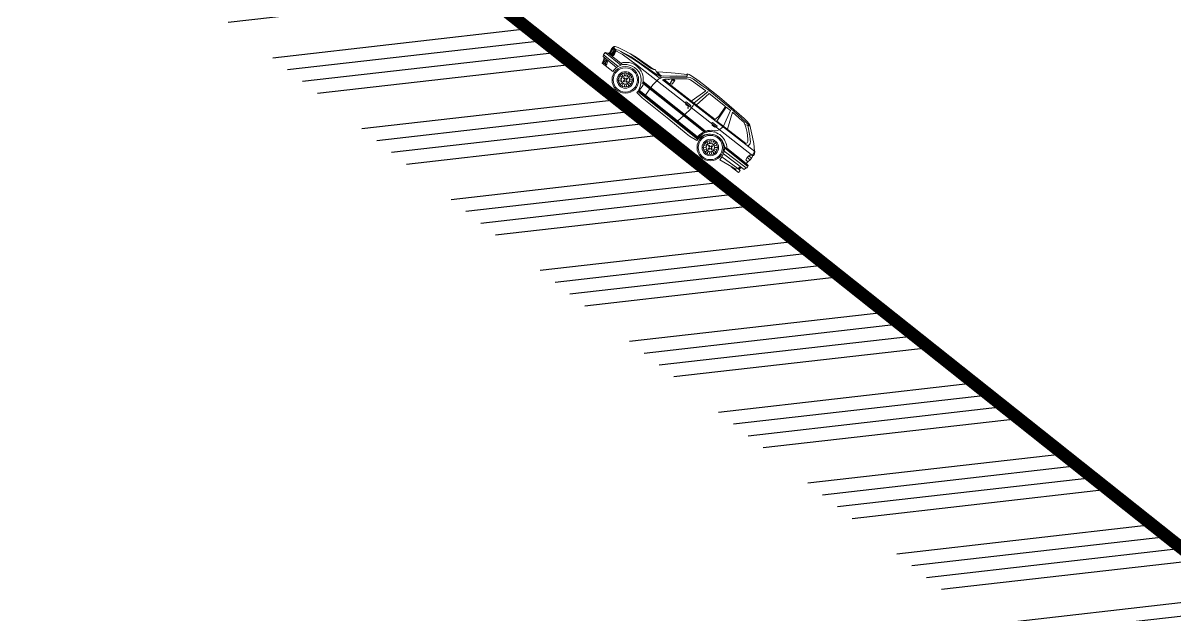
# Model space of a CAD drawing. Header units: metres. Extents: x -664657 to -643449, y -1076720 to -1062383.
# Drawn here: x -657332.49 to -657305.24, y -1068461.39 to -1068447.39 of the extents above; entities that cross this region are included whole.
import ezdxf

# ---------------------------------------------------------------- set-up
doc = ezdxf.new("R2010")
doc.units = ezdxf.units.M
doc.header["$LTSCALE"] = 0.1
doc.layers.get('0').update_dxf_attribs({"color": 8, "lineweight": 9})
doc.layers.add('AA_THER_srafy', color=52, linetype='Continuous')
doc.layers.add('AA_THER_STAFAZ', color=252, linetype='Continuous', lineweight=0)

# ---------------------------------------------------------------- blocks, each defined once
blk = doc.blocks.new('A$C3B5D6D9F')
at = {"linetype": 'Continuous'}
for p, q in [((1.149, 1.362), (1.255, 1.371)), ((1.255, 1.371), (1.387, 1.378)), ((1.387, 1.378), (1.519, 1.382)), ((1.519, 1.382), (1.758, 1.385)), ((1.758, 1.385), (1.994, 1.382)), ((1.994, 1.382), (2.298, 1.372)), ((2.298, 1.372), (2.612, 1.36)), ((0.578, 1.013), (0.825, 1.174)), ((0.89, 1.143), (0.649, 0.945)), ((0.785, 1.022), (0.903, 1.12)), ((0.825, 1.174), (1.066, 1.322)), ((0.856, 1.03), (1.125, 1.239)), ((1.085, 1.291), (0.89, 1.143)), ((0.903, 1.12), (1.029, 1.221)), ((1.029, 1.221), (1.1, 1.273)), ((1.054, 1.341), (1.1, 1.353)), ((1.06, 1.324), (1.054, 1.341)), ((1.079, 1.316), (1.06, 1.324)), ((1.084, 1.303), (1.079, 1.316)), ((1.085, 1.291), (1.084, 1.303)), ((1.1, 1.273), (1.085, 1.291)), ((1.1, 1.353), (1.149, 1.362)), ((1.1, 1.273), (1.165, 1.316)), ((1.125, 1.239), (1.156, 1.26)), ((1.156, 1.26), (1.19, 1.273)), ((1.165, 1.316), (1.251, 1.328)), ((1.19, 1.273), (1.212, 1.276)), ((1.212, 1.276), (1.236, 1.279)), ((1.236, 1.279), (1.648, 1.298)), ((1.251, 1.328), (1.499, 1.34)), ((1.499, 1.34), (1.668, 1.348)), ((1.648, 1.298), (1.53, 0.893)), ((1.61, 0.894), (1.705, 1.32)), ((1.668, 1.348), (2.376, 1.339)), ((1.684, 0.894), (1.749, 1.298)), ((1.749, 1.298), (2.245, 1.295)), ((2.245, 1.295), (2.267, 1.035)), ((2.301, 0.901), (2.267, 1.298)), ((2.267, 1.298), (2.394, 1.298)), ((2.376, 1.339), (2.702, 1.32)), ((2.394, 1.298), (2.497, 0.904)), ((2.463, 1.295), (2.765, 1.28)), ((2.463, 1.295), (2.614, 0.905)), ((2.612, 1.36), (2.767, 1.348)), ((2.897, 1.303), (2.702, 1.32)), ((2.817, 1.276), (2.765, 1.28)), ((2.767, 1.348), (2.86, 1.338)), ((2.845, 1.267), (2.817, 1.276)), ((2.869, 1.251), (2.845, 1.267)), ((2.86, 1.338), (2.928, 1.324)), ((2.869, 1.251), (2.97, 1.288)), ((2.925, 1.214), (2.869, 1.251)), ((2.897, 1.303), (2.97, 1.288)), ((3.025, 1.136), (2.925, 1.214)), ((2.928, 1.324), (2.969, 1.313)), ((2.935, 1.276), (3.127, 1.115)), ((2.969, 1.313), (3.199, 1.127)), ((2.97, 1.288), (2.969, 1.313)), ((3.137, 1.025), (3.025, 1.136)), ((3.127, 1.115), (3.195, 1.046)), ((3.199, 1.127), (3.313, 1.031)), ((-0.609, 0.809), (-0.476, 0.84)), ((-0.501, 0.778), (-0.299, 0.819)), ((-0.476, 0.84), (-0.287, 0.871)), ((-0.13, 0.821), (-0.365, 0.797)), ((-0.299, 0.819), (-0.235, 0.828)), ((0.294, 0.905), (-0.287, 0.871)), ((-0.287, 0.871), (-0.135, 0.891)), ((-0.235, 0.828), (0.516, 0.877)), ((-0.135, 0.891), (0.371, 0.93)), ((0.028, 0.833), (-0.13, 0.821)), ((0.279, 0.846), (0.028, 0.833)), ((0.624, 0.858), (0.279, 0.846)), ((0.323, 0.91), (0.294, 0.905)), ((0.35, 0.918), (0.323, 0.91)), ((0.371, 0.93), (0.35, 0.918)), ((0.402, 0.945), (0.371, 0.93)), ((0.46, 0.926), (0.402, 0.945)), ((0.46, 0.926), (0.578, 1.013)), ((0.547, 0.902), (0.46, 0.926)), ((0.565, 0.917), (0.479, 0.939)), ((0.516, 0.877), (0.565, 0.889)), ((0.64, 0.883), (0.547, 0.902)), ((0.612, 0.923), (0.565, 0.917)), ((0.606, 0.815), (0.624, 0.858)), ((0.649, 0.945), (0.612, 0.923)), ((0.612, 0.923), (0.612, 0.923)), ((0.624, 0.858), (0.64, 0.883)), ((0.64, 0.883), (0.785, 1.022)), ((0.69, 0.866), (0.72, 0.911)), ((3.45, 0.897), (0.69, 0.866)), ((2.244, 0.901), (0.701, 0.883)), ((0.701, 0.883), (0.741, 0.897)), ((0.72, 0.911), (0.761, 0.948)), ((0.741, 0.897), (0.851, 0.89)), ((0.761, 0.948), (0.821, 1)), ((0.787, 0.951), (0.761, 0.948)), ((0.809, 0.97), (0.787, 0.951)), ((0.821, 1), (0.809, 0.97)), ((0.821, 1), (0.856, 1.03)), ((0.851, 1.015), (0.901, 1.015)), ((0.861, 1.002), (0.851, 1.015)), ((0.851, 0.89), (0.882, 0.907)), ((0.876, 1.036), (0.856, 1.03)), ((0.879, 0.925), (0.861, 1.002)), ((0.901, 1.015), (0.871, 1)), ((0.871, 1), (0.879, 0.925)), ((0.906, 1.035), (0.876, 1.036)), ((0.923, 0.921), (0.882, 0.907)), ((0.925, 1.029), (0.906, 1.035)), ((0.923, 0.921), (0.93, 0.944)), ((0.93, 0.944), (0.925, 1.029)), ((1.631, 0.84), (1.622, 0.875)), ((1.634, 0.733), (1.631, 0.84)), ((2.267, 1.035), (2.244, 0.901)), ((3.17, 0.911), (2.301, 0.901)), ((2.488, 0.835), (2.472, 0.786)), ((2.497, 0.904), (2.488, 0.835)), ((3.152, 1.009), (3.137, 1.025)), ((3.174, 0.975), (3.152, 1.009)), ((3.17, 0.911), (3.177, 0.944)), ((3.177, 0.944), (3.174, 0.975)), ((3.195, 1.046), (3.223, 1.015)), ((3.223, 1.015), (3.245, 0.978)), ((3.242, 0.913), (3.236, 0.894)), ((3.248, 0.95), (3.242, 0.913)), ((3.245, 0.978), (3.248, 0.95)), ((3.313, 1.031), (3.438, 0.897)), ((3.438, 0.897), (3.462, 0.829)), ((3.478, 0.851), (3.45, 0.897)), ((3.462, 0.829), (3.463, 0.786)), ((3.49, 0.81), (3.478, 0.851)), ((-0.776, 0.525), (-0.714, 0.556)), ((-0.714, 0.556), (-0.281, 0.556)), ((-0.711, 0.747), (-0.705, 0.769)), ((-0.621, 0.735), (-0.711, 0.747)), ((-0.711, 0.673), (-0.711, 0.735)), ((-0.711, 0.735), (-0.696, 0.733)), ((-0.701, 0.638), (-0.711, 0.673)), ((-0.705, 0.769), (-0.68, 0.784)), ((-0.692, 0.58), (-0.701, 0.638)), ((-0.698, 0.556), (-0.671, 0.58)), ((-0.698, 0.556), (-0.692, 0.58)), ((-0.696, 0.733), (-0.696, 0.675)), ((-0.696, 0.733), (-0.668, 0.728)), ((-0.696, 0.675), (-0.684, 0.627)), ((-0.684, 0.627), (-0.677, 0.582)), ((-0.677, 0.726), (-0.682, 0.716)), ((-0.682, 0.716), (-0.682, 0.681)), ((-0.682, 0.681), (-0.677, 0.642)), ((-0.68, 0.784), (-0.609, 0.809)), ((-0.668, 0.728), (-0.677, 0.726)), ((-0.677, 0.642), (-0.672, 0.609)), ((-0.672, 0.609), (-0.663, 0.6)), ((-0.671, 0.58), (-0.599, 0.58)), ((-0.668, 0.728), (-0.668, 0.728)), ((-0.661, 0.722), (-0.668, 0.728)), ((-0.663, 0.6), (-0.651, 0.601)), ((-0.653, 0.701), (-0.661, 0.722)), ((-0.646, 0.662), (-0.653, 0.701)), ((-0.651, 0.601), (-0.647, 0.609)), ((-0.647, 0.609), (-0.645, 0.633)), ((-0.645, 0.633), (-0.646, 0.662)), ((-0.642, 0.712), (-0.637, 0.721)), ((-0.635, 0.623), (-0.642, 0.712)), ((-0.642, 0.712), (-0.642, 0.712)), ((-0.637, 0.721), (-0.628, 0.723)), ((-0.631, 0.604), (-0.635, 0.623)), ((-0.623, 0.595), (-0.631, 0.604)), ((-0.628, 0.723), (-0.62, 0.717)), ((-0.611, 0.597), (-0.623, 0.595)), ((-0.621, 0.735), (-0.603, 0.75)), ((-0.599, 0.704), (-0.621, 0.735)), ((-0.62, 0.717), (-0.613, 0.697)), ((-0.613, 0.697), (-0.606, 0.658)), ((-0.607, 0.604), (-0.611, 0.597)), ((-0.605, 0.639), (-0.607, 0.604)), ((-0.606, 0.658), (-0.605, 0.639)), ((-0.603, 0.75), (-0.562, 0.763)), ((-0.599, 0.704), (-0.57, 0.722)), ((-0.59, 0.67), (-0.599, 0.704)), ((-0.599, 0.58), (-0.578, 0.593)), ((-0.592, 0.556), (-0.599, 0.58)), ((-0.59, 0.67), (-0.581, 0.63)), ((-0.578, 0.593), (-0.581, 0.63)), ((-0.57, 0.722), (-0.509, 0.734)), ((-0.562, 0.763), (-0.501, 0.778)), ((-0.44, 0.744), (-0.509, 0.734)), ((-0.365, 0.797), (-0.501, 0.778)), ((-0.44, 0.744), (0.014, 0.764)), ((-0.281, 0.556), (-0.302, 0.525)), ((-0.266, 0.568), (-0.281, 0.556)), ((-0.238, 0.593), (-0.266, 0.568)), ((-0.198, 0.627), (-0.238, 0.593)), ((-0.145, 0.648), (-0.198, 0.627)), ((-0.074, 0.673), (-0.145, 0.648)), ((-0.015, 0.679), (-0.074, 0.673)), ((0.062, 0.676), (-0.015, 0.679)), ((0.014, 0.764), (3.481, 0.786)), ((0.133, 0.661), (0.062, 0.676)), ((0.176, 0.645), (0.133, 0.661)), ((0.244, 0.602), (0.176, 0.645)), ((0.297, 0.549), (0.244, 0.602)), ((0.34, 0.481), (0.297, 0.549)), ((2.274, 0.549), (0.352, 0.549)), ((0.584, 0.549), (0.587, 0.639)), ((0.597, 0.332), (0.584, 0.549)), ((0.587, 0.639), (0.591, 0.708)), ((0.591, 0.708), (0.596, 0.766)), ((0.596, 0.766), (0.606, 0.815)), ((1.447, 0.807), (1.447, 0.773)), ((1.587, 0.807), (1.447, 0.807)), ((1.468, 0.773), (1.481, 0.751)), ((1.481, 0.751), (1.559, 0.751)), ((1.559, 0.751), (1.565, 0.774)), ((1.587, 0.774), (1.587, 0.807)), ((1.604, 0.508), (1.611, 0.548)), ((1.611, 0.548), (1.634, 0.733)), ((2.242, 0.553), (2.233, 0.534)), ((2.24, 0.812), (2.24, 0.778)), ((2.381, 0.812), (2.24, 0.812)), ((2.267, 0.587), (2.242, 0.553)), ((2.242, 0.553), (2.242, 0.553)), ((2.252, 0.519), (2.274, 0.549)), ((2.262, 0.778), (2.274, 0.756)), ((2.283, 0.605), (2.267, 0.587)), ((2.274, 0.756), (2.352, 0.756)), ((2.274, 0.549), (2.292, 0.574)), ((2.298, 0.618), (2.283, 0.605)), ((2.332, 0.646), (2.298, 0.618)), ((2.366, 0.668), (2.332, 0.646)), ((2.352, 0.756), (2.359, 0.778)), ((2.393, 0.683), (2.366, 0.668)), ((2.381, 0.778), (2.381, 0.812)), ((2.413, 0.696), (2.393, 0.683)), ((2.432, 0.711), (2.413, 0.696)), ((2.45, 0.733), (2.432, 0.711)), ((2.472, 0.786), (2.45, 0.733)), ((2.885, 0.547), (3.472, 0.547)), ((3.397, 0.671), (3.4, 0.727)), ((3.397, 0.671), (3.49, 0.671)), ((3.403, 0.609), (3.397, 0.671)), ((3.4, 0.727), (3.41, 0.755)), ((3.487, 0.727), (3.4, 0.727)), ((3.475, 0.599), (3.403, 0.609)), ((3.41, 0.755), (3.441, 0.776)), ((3.472, 0.547), (3.475, 0.599)), ((3.472, 0.547), (3.534, 0.54)), ((3.49, 0.671), (3.475, 0.599)), ((3.481, 0.786), (3.49, 0.81)), ((3.481, 0.786), (3.487, 0.727)), ((3.487, 0.727), (3.49, 0.671)), ((-0.302, 0.525), (-0.776, 0.525)), ((-0.773, 0.46), (-0.776, 0.525)), ((-0.773, 0.46), (-0.346, 0.46)), ((-0.754, 0.42), (-0.773, 0.46)), ((-0.346, 0.42), (-0.754, 0.42)), ((-0.708, 0.392), (-0.71, 0.42)), ((-0.699, 0.359), (-0.708, 0.392)), ((-0.708, 0.392), (-0.692, 0.392)), ((-0.681, 0.359), (-0.699, 0.359)), ((-0.694, 0.342), (-0.699, 0.359)), ((-0.685, 0.311), (-0.694, 0.342)), ((-0.694, 0.342), (-0.676, 0.342)), ((-0.692, 0.392), (-0.681, 0.359)), ((-0.672, 0.284), (-0.685, 0.311)), ((-0.664, 0.311), (-0.685, 0.311)), ((-0.676, 0.342), (-0.664, 0.311)), ((-0.358, 0.284), (-0.672, 0.284)), ((-0.641, 0.392), (-0.671, 0.392)), ((-0.671, 0.392), (-0.643, 0.312)), ((-0.643, 0.312), (-0.613, 0.312)), ((-0.613, 0.312), (-0.641, 0.392)), ((-0.628, 0.392), (-0.6, 0.312)), ((-0.596, 0.392), (-0.628, 0.392)), ((-0.6, 0.312), (-0.565, 0.312)), ((-0.565, 0.312), (-0.596, 0.392)), ((-0.355, 0.342), (-0.358, 0.284)), ((-0.352, 0.373), (-0.355, 0.342)), ((-0.346, 0.42), (-0.352, 0.373)), ((-0.315, 0.494), (-0.346, 0.42)), ((-0.302, 0.525), (-0.315, 0.494)), ((-0.153, 0.315), (-0.099, 0.315)), ((-0.144, 0.367), (-0.093, 0.348)), ((-0.144, 0.262), (-0.093, 0.281)), ((-0.117, 0.413), (-0.076, 0.378)), ((-0.077, 0.447), (-0.049, 0.4)), ((-0.055, 0.337), (-0.062, 0.328)), ((-0.062, 0.328), (-0.057, 0.318)), ((-0.057, 0.318), (-0.046, 0.317)), ((-0.044, 0.336), (-0.055, 0.337)), ((-0.046, 0.317), (-0.04, 0.326)), ((-0.04, 0.326), (-0.044, 0.336)), ((-0.027, 0.466), (-0.017, 0.412)), ((-0.011, 0.275), (-0.021, 0.27)), ((-0.002, 0.269), (-0.011, 0.275)), ((0.003, 0.372), (0.002, 0.361)), ((0.002, 0.361), (0.011, 0.354)), ((0.013, 0.376), (0.003, 0.372)), ((0.011, 0.354), (0.021, 0.359)), ((0.022, 0.37), (0.013, 0.376)), ((0.027, 0.466), (0.017, 0.412)), ((0.021, 0.359), (0.022, 0.37)), ((0.046, 0.312), (0.04, 0.303)), ((0.04, 0.303), (0.044, 0.293)), ((0.044, 0.293), (0.055, 0.292)), ((0.057, 0.311), (0.046, 0.312)), ((0.077, 0.447), (0.049, 0.4)), ((0.055, 0.292), (0.062, 0.301)), ((0.062, 0.301), (0.057, 0.311)), ((0.117, 0.413), (0.076, 0.378)), ((0.144, 0.367), (0.093, 0.348)), ((0.144, 0.262), (0.093, 0.281)), ((0.153, 0.315), (0.099, 0.315)), ((0.37, 0.412), (0.34, 0.481)), ((0.34, 0.481), (0.34, 0.481)), ((0.352, 0.534), (2.233, 0.534)), ((2.248, 0.509), (0.352, 0.509)), ((0.399, 0.332), (0.37, 0.412)), ((0.399, 0.332), (2.224, 0.326)), ((0.402, 0.305), (0.399, 0.332)), ((0.399, 0.253), (0.402, 0.284)), ((0.402, 0.491), (0.405, 0.441)), ((2.217, 0.301), (0.402, 0.305)), ((0.402, 0.284), (0.402, 0.305)), ((0.402, 0.284), (2.217, 0.281)), ((0.405, 0.441), (0.408, 0.401)), ((0.408, 0.401), (0.408, 0.333)), ((1.572, 0.328), (1.604, 0.508)), ((2.183, 0.391), (2.177, 0.326)), ((2.199, 0.457), (2.183, 0.391)), ((2.217, 0.503), (2.199, 0.457)), ((2.199, 0.326), (2.209, 0.386)), ((2.209, 0.386), (2.227, 0.46)), ((2.233, 0.534), (2.217, 0.503)), ((2.224, 0.326), (2.217, 0.301)), ((2.217, 0.301), (2.217, 0.281)), ((2.217, 0.281), (2.217, 0.248)), ((2.227, 0.46), (2.252, 0.519)), ((2.417, 0.315), (2.471, 0.315)), ((2.426, 0.367), (2.477, 0.348)), ((2.426, 0.262), (2.477, 0.281)), ((2.453, 0.413), (2.494, 0.378)), ((2.493, 0.447), (2.521, 0.4)), ((2.515, 0.337), (2.508, 0.328)), ((2.508, 0.328), (2.513, 0.318)), ((2.513, 0.318), (2.524, 0.317)), ((2.526, 0.336), (2.515, 0.337)), ((2.524, 0.317), (2.53, 0.326)), ((2.53, 0.326), (2.526, 0.336)), ((2.543, 0.466), (2.553, 0.412)), ((2.559, 0.275), (2.549, 0.27)), ((2.568, 0.269), (2.559, 0.275)), ((2.573, 0.372), (2.572, 0.361)), ((2.572, 0.361), (2.581, 0.354)), ((2.583, 0.376), (2.573, 0.372)), ((2.581, 0.354), (2.591, 0.359)), ((2.592, 0.37), (2.583, 0.376)), ((2.597, 0.466), (2.587, 0.412)), ((2.591, 0.359), (2.592, 0.37)), ((2.616, 0.312), (2.61, 0.303)), ((2.61, 0.303), (2.614, 0.293)), ((2.614, 0.293), (2.625, 0.292)), ((2.627, 0.311), (2.616, 0.312)), ((2.647, 0.447), (2.619, 0.4)), ((2.625, 0.292), (2.632, 0.301)), ((2.632, 0.301), (2.627, 0.311)), ((2.687, 0.413), (2.646, 0.378)), ((2.714, 0.367), (2.663, 0.348)), ((2.714, 0.262), (2.663, 0.281)), ((2.723, 0.315), (2.669, 0.315)), ((2.848, 0.515), (2.829, 0.534)), ((2.848, 0.515), (2.829, 0.534)), ((2.829, 0.534), (3.536, 0.534)), ((3.543, 0.515), (2.848, 0.515)), ((2.882, 0.453), (2.848, 0.515)), ((2.882, 0.453), (2.848, 0.515)), ((2.882, 0.453), (3.531, 0.463)), ((2.907, 0.391), (2.882, 0.453)), ((3.515, 0.407), (2.907, 0.391)), ((2.919, 0.314), (2.907, 0.391)), ((2.919, 0.314), (3.385, 0.329)), ((2.925, 0.23), (2.919, 0.314)), ((3.36, 0.289), (2.925, 0.23)), ((3.385, 0.329), (3.36, 0.289)), ((3.416, 0.401), (3.385, 0.329)), ((3.385, 0.329), (3.462, 0.326)), ((3.441, 0.401), (3.419, 0.332)), ((3.462, 0.326), (3.459, 0.264)), ((3.531, 0.463), (3.515, 0.407)), ((3.546, 0.481), (3.531, 0.463)), ((3.534, 0.54), (3.543, 0.515)), ((3.543, 0.515), (3.546, 0.481)), ((-0.117, 0.216), (-0.076, 0.251)), ((-0.077, 0.182), (-0.049, 0.229)), ((-0.027, 0.164), (-0.017, 0.217)), ((-0.021, 0.27), (-0.022, 0.259)), ((-0.022, 0.259), (-0.013, 0.253)), ((-0.013, 0.253), (-0.003, 0.258)), ((-0.003, 0.258), (-0.002, 0.269)), ((0.027, 0.164), (0.017, 0.217)), ((0.077, 0.182), (0.049, 0.229)), ((0.117, 0.216), (0.076, 0.251)), ((0.575, 0.228), (0.399, 0.253)), ((1.387, 0.228), (0.575, 0.228)), ((1.915, 0.219), (1.387, 0.228)), ((2.016, 0.221), (1.915, 0.219)), ((2.217, 0.248), (2.016, 0.221)), ((2.453, 0.216), (2.494, 0.251)), ((2.493, 0.182), (2.521, 0.229)), ((2.543, 0.164), (2.553, 0.217)), ((2.549, 0.27), (2.548, 0.259)), ((2.548, 0.259), (2.557, 0.253)), ((2.557, 0.253), (2.567, 0.258)), ((2.567, 0.258), (2.568, 0.269)), ((2.597, 0.164), (2.587, 0.217)), ((2.647, 0.182), (2.619, 0.229)), ((2.687, 0.216), (2.646, 0.251)), ((3.459, 0.264), (3.239, 0.267))]:
    blk.add_line(p, q, dxfattribs=at)
for centre, radius in [((0, 0.315), 0.315), ((0, 0.315), 0.287), ((1.574, 0.717), 0.01), ((2.57, 0.315), 0.315), ((2.57, 0.315), 0.287), ((0, 0.315), 0.195), ((0, 0.315), 0.167), ((0, 0.315), 0.0989), ((0, 0.315), 0.0309), ((2.57, 0.315), 0.195), ((2.57, 0.315), 0.167), ((2.57, 0.315), 0.0989), ((2.57, 0.315), 0.0309)]:
    blk.add_circle(centre, radius, dxfattribs=at)
for centre, radius, start, end in [((0.008, 0.336), 0.405, 31.7389, 146.7057), ((2.582, 0.267), 0.363, 47.2119, 170.7125), ((2.576, 0.287), 0.404, 40.0018, 134.6026)]:
    blk.add_arc(centre, radius, start, end, dxfattribs=at)

msp = doc.modelspace()

# ---------------------------------------------------------------- hatches: boundary and pattern name
at = {"layer": 'AA_THER_srafy'}
h = msp.add_hatch(dxfattribs=at)
h.set_pattern_fill('ANSI34', color=254, scale=0.1, style=0)
h.set_pattern_definition([(6.51268, (-656030.26, -1069498.5804), (-0.2160709, 1.8927066), []), (6.51268, (-656029.9085, -1069498.8599), (-0.2160709, 1.8927066), []), (6.51268, (-656029.557, -1069499.1393), (-0.2160709, 1.8927066), []), (6.51268, (-656029.2056, -1069499.4187), (-0.2160709, 1.8927066), [])])
h.paths.add_polyline_path([(-657356.375, -1068419.029), (-657374.801, -1068404.379), (-657391.225, -1068391.32), (-657395.578, -1068387.858), (-657386.741, -1068376.743), (-657395.685, -1068369.632), (-657404.522, -1068380.747), (-657427.701, -1068362.317), (-657418.863, -1068351.203), (-657427.512, -1068344.326), (-657436.35, -1068355.44), (-657450.04, -1068344.555), (-657452.716, -1068347.922), (-657314.772, -1068457.598), (-657312.097, -1068454.234), (-657324.11, -1068444.683), (-657327.837, -1068441.72), (-657329.019, -1068443.207), (-657357.167, -1068420.827), (-657357.478, -1068421.219), (-657357.869, -1068420.907)])
h.paths.add_polyline_path([(-657248.573, -1068504.743), (-657251.312, -1068502.565), (-657249.444, -1068500.217), (-657255.374, -1068495.503), (-657257.241, -1068497.851), (-657264.756, -1068491.876), (-657262.889, -1068489.527), (-657268.314, -1068485.214), (-657270.181, -1068487.562), (-657291.615, -1068470.52), (-657286.014, -1068463.475), (-657290.429, -1068456.132), (-657298.578, -1068453.485), (-657304.179, -1068460.53), (-657312.097, -1068454.234), (-657314.772, -1068457.598), (-657251.246, -1068508.105)])

# ---------------------------------------------------------------- linework, layer by layer
at = {"color": 1, "lineweight": 30, "const_width": 0.3}
msp.add_lwpolyline([(-657196.081, -1068546.48), (-657251.312, -1068502.565), (-657249.444, -1068500.217), (-657255.374, -1068495.503), (-657257.241, -1068497.851), (-657264.756, -1068491.876), (-657262.889, -1068489.527), (-657268.314, -1068485.214), (-657270.181, -1068487.562), (-657291.615, -1068470.52), (-657286.014, -1068463.475), (-657290.429, -1068456.132), (-657298.578, -1068453.485), (-657304.179, -1068460.53), (-657324.11, -1068444.683), (-657327.837, -1068441.72)], dxfattribs=at)

# ---------------------------------------------------------------- block references
at = {"layer": 'AA_THER_STAFAZ', "rotation": 321.5126760988006}
msp.add_blockref('A$C3B5D6D9F', (-657318.438, -1068448.981), dxfattribs=at)

doc.saveas('drawing.dxf')
